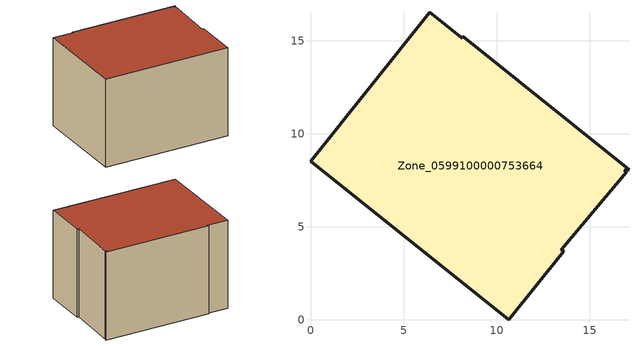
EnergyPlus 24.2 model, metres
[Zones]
Zone_0599100000753664
 floor ground (C_G): 16.87,8.04 16.99,7.95 13.46,3.77 13.61,3.69 10.65,0 0,8.53 6.42,16.54 8.14,15.14 8.19,15.24 17.11,8.07 z0
 wall outside (C_F): 16.87,8.04 17.11,8.07 8.19,15.24 8.14,15.14 6.42,16.54 0,8.53 10.65,0 13.61,3.69 13.46,3.77 16.99,7.95 16.87,8.04 z0:9.54
 roof outside (C_R): 16.99,7.95 16.87,8.04 17.11,8.07 8.19,15.24 8.14,15.14 6.42,16.54 0,8.53 10.65,0 13.61,3.69 13.46,3.77 z9.54
[BUILDING]
Pand.0599100000753664: North Axis=0; Terrain=City; Loads Convergence Tolerance Value=0.04; Temperature Convergence Tolerance Value=0.4; Solar Distribution=FullExterior; Maximum Number of Warmup Days=25; Minimum Number of Warmup Days=1
[Site:Location]
Rotterdam.The.Hague.AP_ZH_NLD Design_Conditions: Latitude=51.96; Longitude=4.45; Time Zone=1; Elevation=-4.5
[SITE:GROUNDTEMPERATURE:BUILDINGSURFACE]
18, 18, 18, 18, 18, 18, 18, 18, 18, 18, 18, 18
[MATERIAL] Thermal Absorptance=0.9; Solar Absorptance=0.7; Visible Absorptance=0.7
Name | Roughness | Thickness | Conductivity | Density | Specific Heat
G.D.2006-2014 | MediumSmooth | 0.15 | 0.06 | 540 | 1210
F.D.2006-2014 | Rough | 0.3 | 0.12 | 1920 | 840
R.D.2006-2014 | MediumRough | 0.2 | 0.08 | 1500 | 1000
[CONSTRUCTION]
C_G: G.D.2006-2014
C_F: F.D.2006-2014
C_R: R.D.2006-2014
[ZONE]
Zone_0599100000753664: Type=1; Multiplier=1; Ceiling Height=Autocalculate; Volume=Autocalculate; Floor Area=autocalculate; Part of Total Floor Area=Yes
[ZONEINFILTRATION:DESIGNFLOWRATE]
Infil_Zone_0599100000753664: Zone or ZoneList or Space or SpaceList=Zone_0599100000753664; Schedule=AlwaysOn; Design Flow Rate Calculation Method=Flow/Area; Flow Rate per Floor Area=0.0021; Constant Term Coefficient=1; Temperature Term Coefficient=0; Velocity Term Coefficient=0; Velocity Squared Term Coefficient=0
[HVACTEMPLATE:ZONE:IDEALLOADSAIRSYSTEM]
Zone_0599100000753664: Maximum Heating Supply Air Temperature=50; Minimum Cooling Supply Air Temperature=13; Maximum Heating Supply Air Humidity Ratio=0.0156; Minimum Cooling Supply Air Humidity Ratio=0.0077; Heating Limit=NoLimit; Cooling Limit=NoLimit; Dehumidification Control Type=ConstantSensibleHeatRatio; Cooling Sensible Heat Ratio=0.7; Dehumidification Setpoint=60; Humidification Control Type=None; Humidification Setpoint=30; Outdoor Air Method=None; Outdoor Air Flow Rate per Person=0.00944; Outdoor Air Flow Rate per Zone Floor Area=0; Outdoor Air Flow Rate per Zone=0; Demand Controlled Ventilation Type=None; Outdoor Air Economizer Type=NoEconomizer; Heat Recovery Type=None; Sensible Heat Recovery Effectiveness=0.7; Latent Heat Recovery Effectiveness=0.65
[ZONECONTROL:THERMOSTAT]
ThermostatControl_Zone_0599100000753664: Zone or ZoneList=Zone_0599100000753664; Control Type Schedule=DualSetpointControlType; Control 1=Thermostat_Zone_0599100000753664; Temperature Difference Between Cutout And Setpoint=0
[THERMOSTATSETPOINT:DUALSETPOINT]
Thermostat_Zone_0599100000753664: Heating Setpoint Temperature Schedule=HeatingSetpoint_Zone_0599100000753664; Cooling Setpoint Temperature Schedule=CoolingSetpoint_Zone_0599100000753664
[SCHEDULE:COMPACT]
HeatingSetpoint_Zone_0599100000753664: Through: 12/31, For: AllDays, Until: 24:00, 21
CoolingSetpoint_Zone_0599100000753664: Through: 12/31, For: AllDays, Until: 24:00, 24
DualSetpointControlType: Through: 12/31, For: AllDays, Until: 24:00, 4
AlwaysOn: Through: 12/31, For: AllDays, Until: 24:00, 1
